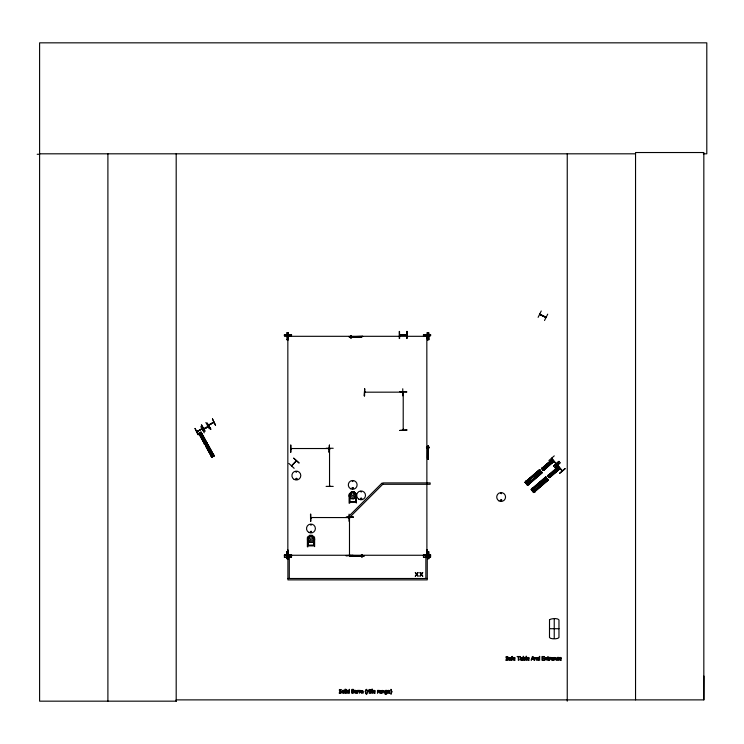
<?xml version="1.0" encoding="UTF-8"?>
<svg xmlns="http://www.w3.org/2000/svg" width="744" height="744" viewBox="0 0 744 744"><rect width="100%" height="100%" fill="white"/><g stroke="black" fill="none" stroke-linecap="round" stroke-linejoin="round"><path stroke-width="1.12" d="M703.322 153.813L706.8 153.813L706.8 42.836L39.599 42.836L39.599 701.164L176.291 701.164L176.198 699.881L703.833 699.881L703.936 676.073M426.498 447.944L426.498 447.218M426.591 447.99L426.6 447.163M427.093 447.972L427.093 447.191M427.428 447.935L427.428 447.237M428.507 447.879L428.507 447.098M429 447.907L429 447.079M429.093 447.851L429.102 447.125M287.807 553.889C289.1 554.41 287.184 544.041 287.844 554.819M288.17 553.88L288.095 554.81M426.898 554.819L427.14 549.872L426.87 554.215M427.223 553.88L427.149 554.81M287.807 550.802L288.133 550.793M426.861 550.802L427.177 550.793M287.77 336.325L287.844 335.86M426.898 335.86L426.907 338.353L427.149 335.851M287.807 336.325L288.765 336.381M287.779 337.888L287.826 338.046M329.508 448.995L329.778 448.297M349.485 518.168L349.727 517.443L349.41 518.019M403.555 392.599L403.508 391.976L403.183 392.702M403.192 429.39L403.481 430.032L403.229 429.242M295.963 471.863L296.726 471.761L296.01 471.956M296.996 478.876C295.024 481.108 296.363 476.29 296.903 479.201M310.276 531.839C312.062 529.765 311.336 533.894 310.341 532.006M310.481 531.839C311.755 530.24 311.187 533.578 310.555 531.737M361.696 336.66L362.644 336.409M352.321 481.201C353.428 479.917 352.758 482.67 352.405 481.024M353.121 488.324C352.219 486.483 352.275 489.952 353.121 488.111M351.103 556.196L362.867 556.224L362.867 555.601L351.047 555.517L350.991 556.289L350.154 556.456M361.584 498.703C360.31 500.154 360.877 497.252 361.519 498.592M361.724 498.861C360.701 496.211 360.022 501.01 361.789 498.703M500.452 500.34C503.307 498.285 500.814 502.367 500.684 500.796M500.656 500.34C501.93 498.74 501.363 502.079 500.731 500.238M562.269 470.654L557.768 465.27M208.032 426.554C211.305 424.871 199.876 429.92 203.289 429.493M203.01 428.321L196.946 431.65M207.53 425.522L208.125 425.168M213.807 422.387L207.743 425.717M329.806 448.995L329.536 448.297M349.754 518.066L349.764 517.517M428.349 445.647L428.033 446.419M341.552 692.58C336.66 688.126 344.509 690.851 339.878 689.474A1.2 1.2 0 0 0 339.32 689.865C338.827 692.394 343.747 692.125 339.087 692.999L340.64 693.269L341.552 692.58A1.125 1.125 0 0 0 341.598 691.827M508.161 659.64C503.269 655.176 511.119 657.91 506.487 656.534A1.2 1.2 0 0 0 505.929 656.924C505.436 659.454 510.356 659.175 505.697 660.049L507.25 660.319L508.161 659.64A1.125 1.125 0 0 0 508.208 658.886M288.095 338.111L288.095 336.083M425.029 336.028L427.223 336.362L426.833 336.028L426.898 554.354L426.898 550.346M310.592 535.708L309.829 537.735L310.592 539.66L312.164 538.758L311.364 535.708M310.629 524.632L311.234 525.106L310.713 524.576M352.117 487.869C352.619 490.566 354.06 486.623 352.256 487.766M538.107 317.363L541.251 310.983M544.506 320.497L547.724 314.154M329.815 486.353L329.815 485.73M329.043 448.781L328.299 448.483M311.69 517.88L311.02 517.88M402.718 392.469L401.974 392.479L402.597 392.469M348.973 517.889L348.201 517.61L348.992 517.601M399.612 334.856L406.726 334.856M291.527 465.725L296.382 460.824M526.668 483.795L526.957 482.968M532.732 491.003L533.271 490.194M196.732 431.464L197.42 431.083M202.266 428.414L202.963 428.033M296.689 479.22C296.921 477.183 294.968 479.945 296.717 479.089M360.831 491.412L361.296 492.026L360.924 491.384M328.969 448.53L290.969 448.53L291.76 448.53M291.667 448.799L291.043 448.53M365.369 392.46L364.69 392.469M348.899 517.582L311.066 517.526M348.899 517.88L348.276 517.852M406.577 335.172L399.612 335.098L406.763 335.181M288.932 463.475L294.14 468.32M293.694 458.202L298.976 462.973M291.788 465.856L296.456 460.638M349.113 494.937L349.113 503.186L349.68 503.186L349.68 502.265L355.855 502.265L356.367 502.981L356.311 494.044L353.939 491.728L351.531 491.775L349.159 494.09L349.159 496.406L351.531 498.722L353.939 498.722L356.311 496.36M307.412 537.717L309.783 535.355L312.192 535.401M307.495 537.735L309.82 535.466L312.154 535.466L314.489 537.735M353.902 498.666L356.237 496.341L356.237 494.062M307.412 539.986L309.783 542.348L312.192 542.348L314.572 539.986L314.572 537.67M525.013 482.289L539.586 469.706M525.115 482.41L539.716 469.845M525.264 482.577L539.837 469.994L525.32 482.651M525.422 482.763L539.986 470.162M541.79 468.553L551.518 460.173M540.144 470.338L525.571 482.93L540.191 470.394M541.92 468.711L551.639 460.313M541.985 468.794L551.704 460.387M525.766 483.154L540.349 470.58M542.088 468.906L551.843 460.545M542.19 469.018L551.946 460.666M525.962 483.358L526.668 484.177M542.971 469.91L552.653 461.475L553.201 462.108L543.483 470.496L541.679 468.432L551.397 460.034L553.071 461.968L543.371 470.375M543.055 470.013L552.792 461.633M543.176 470.152L552.894 461.745M526.845 484.381L540.618 472.598M543.278 470.264L552.969 461.829M527.003 484.558L541.576 471.975L527.04 484.614M527.198 484.79L541.781 472.208M527.291 484.902L541.874 472.328M527.347 484.967L541.92 472.375M527.468 485.107L542.023 472.496M527.598 485.255L542.171 472.673M545.705 476.941L531.077 489.468L533.774 492.565L548.337 479.964L545.65 476.876M545.836 477.09L531.235 489.645L545.854 477.118M531.43 489.877L545.957 477.23M531.532 489.989L546.115 477.416L531.588 490.054M547.909 475.797L557.637 467.418M548.04 475.955L557.73 467.511M531.737 490.222L546.263 477.583M548.105 476.021L557.833 467.632M531.886 490.398L545.557 478.494M548.226 476.16L557.963 467.781M531.895 490.408L545.612 478.559M548.337 476.3L558.028 467.864M532.081 490.594L532.788 491.421M548.467 476.43L548.942 476.978M549.091 477.155L558.781 468.72M549.174 477.248L558.911 468.869M549.258 477.35L559.023 468.999M546.691 479.787L533.82 490.882L546.738 479.834M549.398 477.499L559.088 469.073M549.481 477.601L559.181 469.185M533.16 491.858L547.714 479.238M533.271 491.979L547.891 479.443L533.411 492.137M533.42 492.156L548.04 479.62M533.597 492.351L548.142 479.741M533.718 492.5L548.291 479.908M207.604 425.456L213.761 422.099M213.184 422.378L213.881 422.397M208.748 426.526L202.675 429.772M213.788 422.453L207.688 425.81M403.229 392.674L403.518 392.107M554.271 455.867L548.905 460.536M558.995 467.288L554.466 461.912M553.555 466.042L558.986 461.447M559.572 473.165L565.003 468.571M559.767 473.389L565.17 468.776M212.7 456.37L212.793 455.839M539.735 314.061L546.124 317.195M329.787 449.088L329.852 448.446M201.308 425.029L204.823 431.213M205.874 422.518L209.259 428.767M203.149 428.302L196.881 431.743L202.796 428.042M202.61 429.902L208.878 426.452M199.513 434.543L201.596 433.399M199.931 435.305L202.015 434.161M204.265 432.822L200.796 426.61M210.84 429.204L207.065 423.159L210.812 429.214M200.564 436.44L202.638 435.305M201.122 437.463L203.196 436.319M201.745 438.607L203.828 437.463M204.442 443.498L206.525 442.355M204.275 444.01L207.046 442.494M204.321 444.103L207.092 442.578M205.79 444.242L206.432 443.898M214.151 455.877L207.976 444.614L205.577 445.944L211.78 457.197L214.16 455.877M206.367 447.005L208.441 445.861M206.786 447.767L208.869 446.623M207.418 448.911L209.492 447.767M207.967 449.925L210.05 448.781M208.599 451.069L210.673 449.925M211.296 455.96L213.37 454.817M211.175 456.565L213.9 454.956M288.17 336.316L288.756 335.99M288.216 555.005L291.109 555.247L288.226 555.256M501.242 493.709L500.945 492.993L501.316 493.635M290.764 336.334L288.495 336.307M425.038 555.294L424.489 555.015L427.382 555.256M557.768 657.417L556.828 658.226L556.94 659.77A1.088 1.088 0 0 0 557.516 660.254C561.246 660.663 553.964 658.58 558.874 657.612L557.768 657.417A1.544 1.544 0 0 1 558.493 657.454M426.842 555.294L427.372 555.005M284.413 555.052L291.527 554.773M284.413 555.266L291.527 554.978M284.422 555.573L291.527 555.284M284.422 557.219L291.527 556.931M423.466 555.052L430.581 554.671L430.581 557.135L423.466 557.423L423.466 554.95M423.466 555.266L430.581 554.978M423.466 555.573L430.581 555.284M423.466 557.219L430.581 556.931M284.413 334.781L291.527 334.642M284.413 335.609L291.527 335.47M284.413 335.767L291.527 335.628M423.466 334.781L430.571 334.642M423.466 335.609L430.571 335.47M423.466 335.767L430.581 335.628M399.798 391.614L406.903 391.939L399.798 391.586M365.388 392.181L364.746 392.19L402.718 392.153L402.104 392.479M402.764 395.864L402.764 388.759M290.951 445.098L290.895 452.213M326.104 448.269L333.21 448.279M328.327 448.781L328.969 448.781M326.104 486.39L333.21 486.399M310.499 514.178L310.583 521.284M346.044 517.294L353.158 517.247M310.992 517.601L311.634 517.536M348.276 517.61L348.917 517.601M349.01 521.284L349.066 514.169M346.053 555.517L353.158 555.424L346.053 555.833M551.76 458.211L556.112 463.754M37.2 154.268L39.599 154.259M427.298 332.633L428.739 332.624L428.907 339.738L427.456 339.738L427.298 332.633L427.521 339.738M288.486 336.065L290.83 336.056M424.759 336.065L427.103 336.065L427.149 338.111M424.759 336.316L427.112 336.307L288.449 336.307M286.858 339.738L288.3 339.738L288.133 332.633L286.691 332.633L286.979 339.738M288.133 551.574L286.691 551.574L286.858 558.688L288.3 558.688L288.077 551.574M288.486 555.005L290.83 555.005M288.495 555.256L290.839 555.247M424.759 555.015L427.103 555.005M424.759 555.256L427.112 555.256L288.449 555.256M427.456 558.688L428.907 558.679L428.739 551.574L427.298 551.574L427.521 558.688M39.599 153.813L635.543 153.813M399.612 338.529L399.509 331.424M349.68 501.437L350.117 493.356L349.68 501.549L355.799 501.549L355.362 493.337L355.799 501.428M310.592 535.764L311.364 535.764M307.495 537.689L307.495 540.014L309.82 542.246L312.192 542.348M314.052 545.054L307.932 545.175L307.932 536.982L308.369 545.073M287.909 578.497L427.251 578.497M549.49 628.708L558.967 628.708M350.48 335.758L351.317 335.758M350.508 336.251L351.28 336.251M350.601 337.664L351.382 337.664M350.573 338.157L351.401 338.157M361.398 554.699L362.235 554.708M361.426 555.191L362.198 555.201M361.519 556.605L362.3 556.614M361.491 557.098L362.319 557.107M425.038 336.39L424.489 336.065L427.372 336.065M343.449 690.348L342.91 690.348A1.125 1.125 0 0 0 342.268 690.711L342.11 692.683L343.449 693.269A1.116 1.116 0 0 0 344.091 692.906L344.091 690.711M428.079 458.434L427.409 458.351L427.493 446.53L428.116 446.53L428.349 459.234M402.588 392.153L402.03 392.441M349.057 336.409L349.829 336.716M363.751 556.456L362.97 556.14M539.577 314.349L545.994 317.493M539.539 314.414L545.966 317.567M543.064 468.971L542.767 469.111M548.746 476.523L549.342 476.393M403.202 429.93L403.229 392.032M329.536 448.372L329.536 486.371M293.713 458.192L299.042 462.898M353.902 491.784L356.311 494.09M314.572 537.717L312.192 535.355L313.317 539.474L311.773 540.851L310.22 540.851L308.658 539.474L309.783 535.355M550.532 461.029L552.085 462.824M556.651 468.274L558.205 470.059M549.881 461.596L551.425 463.391M556.001 468.841L557.544 470.636M548.886 462.452L550.439 464.247M555.005 469.687L556.559 471.482M548.012 463.205L549.565 465M554.131 470.441L555.684 472.235M547.026 464.051L548.579 465.846M553.145 471.296L554.699 473.091M542.794 467.716L544.348 469.511M548.914 474.951L550.467 476.746M542.255 467.651L544.329 470.05M542.181 467.716L544.255 470.115M548.375 474.895L550.448 477.285M548.3 474.96L550.374 477.35M538.238 471.119L540.553 473.816M544.357 478.364L546.673 481.052M537.242 471.975L539.567 474.663M543.362 479.22L545.687 481.907M535.764 473.249L538.089 475.946M541.883 480.494L544.208 483.181M534.452 474.384L536.777 477.071M540.572 481.628L542.897 484.316M532.974 475.658L535.299 478.355M539.093 482.903L541.418 485.59M526.631 481.145L528.956 483.833M532.751 488.389L535.076 491.077M525.813 481.061L528.919 484.651M525.701 481.163L528.807 484.753M531.932 488.306L535.038 491.896M531.821 488.399L534.927 491.989M551.509 458.295L562.083 470.933M207.157 423.113L210.533 429.372M201.624 424.852L205.056 431.083M200.982 432.236L207.148 443.498M207.92 444.642L214.002 455.96L207.66 444.791M207.557 444.847L213.835 456.053M200.666 432.404L206.581 443.815M213.705 456.128L207.241 445.024M213.277 456.36L212.645 456.714M199.457 433.082L205.642 444.345M206.311 445.544L212.496 456.807M199.448 433.092L205.595 444.373M206.255 445.572L212.486 456.807M199.271 433.185L205.483 444.428M206.162 445.628L212.328 456.89M199.132 433.268L205.372 444.494M205.986 445.73L212.226 456.956M199.001 433.334L205.232 444.568M205.856 445.796L212.087 457.03M198.908 433.389L205.056 444.661M205.744 445.861L211.817 457.179M428.618 332.624L428.786 339.738M427.651 332.624L427.819 339.738M427.474 332.633L427.642 339.738M428.618 551.574L428.786 558.679M427.651 551.574L427.819 558.688M427.474 551.574L427.642 558.688M287.956 332.633L288.244 339.738M287.779 332.633L287.937 339.738M287.956 551.574L288.123 558.688M287.779 551.574L287.937 558.688M286.812 551.574L286.979 558.688M403.229 429.316L403.229 429.958M364.597 388.759L364.597 395.864M349.727 554.726L349.727 555.368M349.475 554.726L349.485 555.368L349.485 517.452M329.527 485.655L329.536 486.297M310.797 514.169L310.843 521.284M290.588 445.098L290.634 452.213M426.898 336.093L426.898 338.12M287.854 338.12L287.844 336.093L287.844 554.354L287.844 550.346M427.14 550.327L427.149 554.345M288.095 550.327L288.095 554.345M703.833 699.881L703.833 152.529L635.543 152.529L635.543 699.881M567.244 153.813L567.244 701.164M554.234 619.231L554.234 638.194M425.866 578.497L425.866 554.792L427.251 554.792L427.251 579.883L287.909 579.883L287.909 554.792L289.286 554.792L289.286 578.497M406.819 331.424L406.819 338.529M399.249 331.424L399.249 338.529M353.939 491.728L355.065 495.848L353.521 497.224L351.968 497.224L350.405 495.848L351.531 491.728M353.902 498.62L351.568 498.62M314.619 538.693L314.619 546.608L314.108 545.891L307.932 545.891L307.932 546.812L307.365 546.812L307.412 537.67M314.052 545.175L314.052 536.973L313.615 545.054M176.189 153.813L176.189 701.164M107.899 153.813L107.899 701.164M343.31 690.348A1.125 1.125 0 0 1 343.961 690.72M349.94 336.641L349.931 337.264L361.751 337.348L361.761 336.725L349.94 336.641M365.276 691.399L365.806 693.724L366.783 694.254L365.909 692.915A3.162 3.162 0 0 1 365.704 691.781L365.909 690.627A3.348 3.348 0 0 1 366.392 689.744L366.783 689.297L365.806 689.837L365.276 691.399M391.902 691.781L390.963 694.254C391.251 694.078 391.232 689.465 390.963 689.297L391.902 691.781M525.022 658.859C523.72 662.337 523.571 655.436 525.022 658.859M387.131 692.896L386.648 694.096L385.039 694.161C389.605 692.896 381.97 693.427 385.727 690.348A1.265 1.265 0 0 1 386.657 690.525L387.131 690.404L387.131 692.896M370.419 690.069L370.4 693.222L370.875 693.222L370.875 690.795L371.647 690.404C370.428 690.451 372.512 688.163 370.419 690.069M511.5 657.129L511.491 660.272L511.965 660.272L511.965 657.854L512.737 657.454C511.519 657.51 513.602 655.222 511.5 657.129M525.506 658.821L524.799 660.254L523.144 660.272L523.144 656.348L523.618 656.348C522.548 658.598 525.896 656.403 525.506 658.821M347.113 691.483L347.532 693.082L349.457 693.222L349.457 689.297L348.983 690.516A1.283 1.283 0 0 0 348.043 690.348A1.107 1.107 0 0 0 347.448 690.72L347.113 691.483M354.628 691.501C353.66 694.347 358.933 692.497 356.013 692.869C353.205 692.05 359.501 691.13 355.632 690.348A1.163 1.163 0 0 0 354.962 690.73L354.628 691.501M373.004 691.501C372.037 694.347 377.31 692.497 374.399 692.869C371.582 692.05 377.878 691.13 374.009 690.348A1.163 1.163 0 0 0 373.349 690.73L373.004 691.501M387.652 691.501C386.675 694.347 391.958 692.497 389.038 692.869C386.229 692.05 392.525 691.13 388.656 690.348A1.163 1.163 0 0 0 387.987 690.73L387.652 691.501M512.914 658.561C511.937 661.407 517.22 659.556 514.299 659.928C511.491 659.11 517.787 658.189 513.918 657.408A1.163 1.163 0 0 0 513.248 657.789L512.914 658.561M527.012 658.561C526.045 661.407 531.309 659.556 528.398 659.928C525.59 659.11 531.886 658.189 528.017 657.408A1.163 1.163 0 0 0 527.347 657.789L527.012 658.561M537.326 658.542L537.745 660.142L539.66 660.272L539.66 656.348L539.186 657.575A1.283 1.283 0 0 0 538.256 657.408A1.107 1.107 0 0 0 537.661 657.77L537.326 658.542M559.135 658.561C558.167 661.407 563.441 659.556 560.53 659.928C557.721 659.11 564.017 658.189 560.139 657.408A1.163 1.163 0 0 0 559.479 657.789L559.135 658.561M353.819 692.087L352.293 692.794L352.293 691.409L353.819 692.087M354.339 692.069L353.726 693.055L351.791 693.222L351.791 689.465C354.925 688.712 353.391 690.953 354.339 692.069M342.454 691.334C342.807 695.696 345.142 689.074 342.454 691.334M347.634 691.362C347.969 695.556 350.006 689.028 347.634 691.362M537.838 658.421C538.182 662.616 540.218 656.087 537.838 658.421M379.208 692.134L379.18 692.404A0.967 0.967 0 0 0 379.319 692.915L381.421 693.222L381.244 690.674L379.403 690.46L380.947 691.362L379.208 692.134M508.561 659.184L508.533 659.463A0.967 0.967 0 0 0 508.682 659.975L510.775 660.272L510.598 657.733L508.756 657.519L510.3 658.421L508.561 659.184M520.27 659.184L520.242 659.463A0.967 0.967 0 0 0 520.381 659.975L522.483 660.272L522.307 657.733L520.465 657.519L522.009 658.421L520.27 659.184M551.164 659.184L551.137 659.463A0.967 0.967 0 0 0 551.285 659.975L553.378 660.272L553.211 657.733L551.369 657.519L552.904 658.421L551.164 659.184M385.308 691.334C385.69 695.324 387.661 689.093 385.308 691.334M549.518 619.743L549.49 637.496C550.067 639.301 558.391 639.301 558.967 637.496L558.967 619.919C557.972 617.855 550.932 618.469 549.518 619.743M201.968 437.314C202.573 439.341 203.558 435.928 201.968 437.314M208.813 449.776C209.417 451.803 210.413 448.39 208.813 449.776M379.7 692.18L380.417 692.841L380.947 691.743L379.7 692.18M509.054 659.24L509.77 659.891L510.3 658.803L509.054 659.24M520.754 659.24L521.479 659.891L522.009 658.803L520.754 659.24M551.657 659.24L552.374 659.891L552.904 658.803L551.657 659.24M353.642 690.386L352.293 690.99L352.293 689.893L353.642 690.386M534.127 476.104C534.871 479.192 536.619 474.151 534.127 476.104M540.246 483.349C540.99 486.427 542.739 481.396 540.246 483.349M547.798 464.349C548.291 466.404 549.463 463.047 547.798 464.349M553.917 471.594C554.41 473.649 555.582 470.292 553.917 471.594M355.158 691.185C356.943 692.906 356.618 689.567 355.158 691.185M373.534 691.185C375.32 692.906 374.995 689.567 373.534 691.185M388.182 691.185C389.968 692.906 389.642 689.567 388.182 691.185M513.444 658.235C515.229 659.965 514.904 656.626 513.444 658.235M527.543 658.235C529.328 659.965 529.003 656.626 527.543 658.235M559.665 658.235C561.45 659.965 561.125 656.626 559.665 658.235M531.988 659.231L531.151 660.272L532.416 656.524L533.029 656.524L534.294 660.272L533.429 659.231L531.988 659.231M532.713 657.026L532.127 658.803L533.29 658.803L532.713 657.026M352.34 492.137L351.577 495.132L353.112 496.025L353.912 494.109L353.112 492.137L352.34 492.137M417.644 572.536L416.733 574.005L415.273 572.536L416.426 574.414L415.236 576.293L416.705 574.786L418.193 576.293L417.012 574.387L418.193 572.536L417.644 572.536M422.267 572.536L421.355 574.005L419.886 572.536L421.039 574.414L419.849 576.293L421.318 574.786L422.806 576.293L421.625 574.387L422.806 572.536L422.267 572.536M381.765 483.312L348.248 516.829L349.224 517.805L382.742 484.288L430.144 484.288L430.144 482.903L382.742 482.903L382.742 484.288L381.765 483.312M361.575 690.599L359.38 690.404L359.38 693.222L360.505 690.776L361.454 693.222C360.161 690.227 363.937 690.088 362.579 693.222L363.053 693.222L362.988 690.888L361.575 690.599M539.53 469.631L524.966 482.233L527.654 485.321L542.227 472.738L539.53 469.631M557.526 467.288L547.798 475.676L549.602 477.741L559.311 469.334L557.516 467.279M558.921 461.373L553.75 466.265L558.921 461.373M560.092 462.768L554.922 467.66L560.092 462.768M358.162 691.074L357.52 693.222L357.52 690.404L359.008 690.413L358.162 691.074M367.954 691.074L367.313 693.222L367.313 690.404L368.801 690.413L367.954 691.074M378.157 691.074L377.515 693.222L377.515 690.404L379.003 690.413L378.157 691.074M550.123 658.133L549.472 660.272L549.472 657.454L550.96 657.473L550.123 658.133M382.769 690.544L382.081 690.404L382.081 693.222L382.556 691.111L383.29 690.776L384.304 693.222L384.164 690.748L382.769 690.544M535.299 657.603L534.611 657.454L534.611 660.272L535.085 658.17L535.82 657.836L536.824 660.272L536.694 657.808L535.299 657.603M545.547 657.603L544.859 657.454L544.859 660.272L545.333 658.17L546.068 657.836L547.082 660.272L546.942 657.808L545.547 657.603M554.726 657.603L554.048 657.454L554.048 660.272L554.522 658.17L555.247 657.836L556.261 660.272L556.131 657.808L554.726 657.603M195.077 428.451L198.183 434.859L195.03 428.479M212.458 418.9L215.546 425.317L212.458 418.9M201.122 432.152L198.732 433.482L204.925 444.735L207.316 443.415L201.122 432.152M549.091 659.826L548.309 659.742L548.244 657.854L549.119 657.454L547.77 656.645C547.193 657.352 547.658 661.556 549.091 659.826M291.527 554.671L284.413 554.95L284.422 557.423L291.527 557.135L291.527 554.671M291.527 334.54L284.413 334.679L284.413 335.925L291.527 335.73L291.527 334.54M430.571 334.54L423.466 334.679L423.466 335.925L430.581 335.73L430.571 334.54M364.644 388.759L364.3 395.873L364.644 388.759M406.912 430.004L399.798 430.451L406.912 430.004M329.415 445.098L329.071 452.213L329.415 445.098M353.158 516.959L346.044 517.396L353.158 516.959M407.117 331.424L406.736 338.529L407.117 331.424M362.802 336.409L348.899 336.716L362.802 336.409M428.349 445.489L428.033 459.392L428.349 445.489M363.909 556.14L350.006 556.456L363.909 556.14M526.482 656.348L526.008 656.348L526.008 660.272L526.482 660.272L526.482 656.348M520.093 656.524L517.071 656.524L518.336 656.961L518.336 660.272L518.828 660.272L518.828 656.961L520.093 656.524M544.348 656.524L542.004 656.524L542.004 660.272L544.348 660.272L542.497 659.835L542.497 658.44L544.227 658.44L542.497 657.994L542.497 656.961L544.348 656.524M345.411 689.297L344.937 689.297L344.937 693.222L345.411 693.222L345.411 689.297M372.484 689.297L372.009 689.297L372.009 693.222L372.484 693.222L372.484 689.297M346.62 689.437L346.081 689.93L346.62 689.437M369.684 689.437L369.145 689.93L369.684 689.437M346.583 690.404L346.109 690.404L346.109 693.222L346.583 693.222L346.583 690.404M369.656 690.404L369.182 690.404L369.182 693.222L369.656 693.222L369.656 690.404M207.037 443.564L200.806 432.329L206.99 443.591M498.926 500.851A4.427 4.427 0 0 0 505.567 497.02A4.427 4.427 0 0 0 498.926 493.188A4.427 4.427 0 0 0 498.926 500.851M358.896 499.196A4.408 4.408 0 0 0 365.509 495.374A4.408 4.408 0 0 0 358.896 491.561A4.408 4.408 0 0 0 358.896 499.196M350.508 488.706A4.408 4.408 0 0 0 357.12 484.893A4.408 4.408 0 0 0 350.508 481.08A4.408 4.408 0 0 0 350.508 488.706M294.131 479.406A4.445 4.445 0 0 0 300.799 475.556A4.445 4.445 0 0 0 294.131 471.705A4.445 4.445 0 0 0 294.131 479.406M308.741 532.369A4.445 4.445 0 0 0 315.4 528.519A4.445 4.445 0 0 0 308.741 524.669A4.445 4.445 0 0 0 308.741 532.369"/></g></svg>
